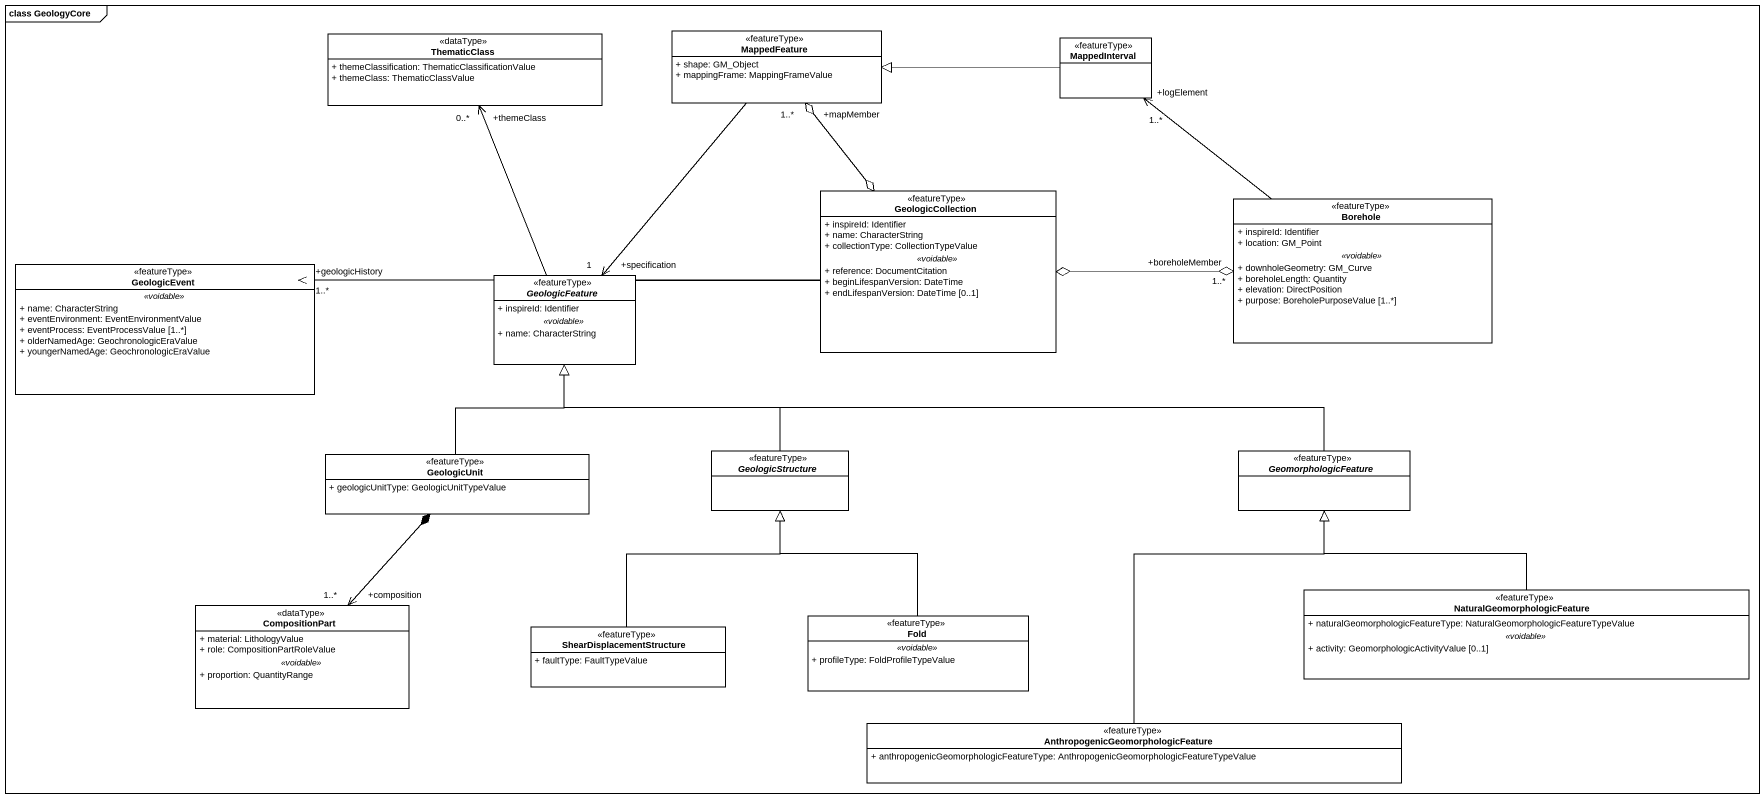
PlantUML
@startuml
mainframe class GeologyCore
hide circle
hide empty members
skinparam classAttributeIconSize 0
class ThematicClass <<dataType>> {
  + themeClassification: ThematicClassificationValue
  + themeClass: ThematicClassValue
}
class MappedFeature <<featureType>> {
  + shape: GM_Object
  + mappingFrame: MappingFrameValue
}
class MappedInterval <<featureType>>
class GeologicCollection <<featureType>> {
  + inspireId: Identifier
  + name: CharacterString
  + collectionType: CollectionTypeValue
  .. <<voidable>> ..
  + reference: DocumentCitation
  + beginLifespanVersion: DateTime
  + endLifespanVersion: DateTime [0..1]
}
class Borehole <<featureType>> {
  + inspireId: Identifier
  + location: GM_Point
  .. <<voidable>> ..
  + downholeGeometry: GM_Curve
  + boreholeLength: Quantity
  + elevation: DirectPosition
  + purpose: BoreholePurposeValue [1..*]
}
class GeologicEvent <<featureType>> {
  .. <<voidable>> ..
  + name: CharacterString
  + eventEnvironment: EventEnvironmentValue
  + eventProcess: EventProcessValue [1..*]
  + olderNamedAge: GeochronologicEraValue
  + youngerNamedAge: GeochronologicEraValue
}
abstract class GeologicFeature <<featureType>> {
  + inspireId: Identifier
  .. <<voidable>> ..
  + name: CharacterString
}
class GeologicUnit <<featureType>> {
  + geologicUnitType: GeologicUnitTypeValue
}
abstract class GeologicStructure <<featureType>>
abstract class GeomorphologicFeature <<featureType>>
class CompositionPart <<dataType>> {
  + material: LithologyValue
  + role: CompositionPartRoleValue
  .. <<voidable>> ..
  + proportion: QuantityRange
}
class Fold <<featureType>> {
  .. <<voidable>> ..
  + profileType: FoldProfileTypeValue
}
class NaturalGeomorphologicFeature <<featureType>> {
  + naturalGeomorphologicFeatureType: NaturalGeomorphologicFeatureTypeValue
  .. <<voidable>> ..
  + activity: GeomorphologicActivityValue [0..1]
}
class ShearDisplacementStructure <<featureType>> {
  + faultType: FaultTypeValue
}
class "AnthropogenicGeomorphologicFeature" as AnthropogenicGeomorphologicF <<featureType>> {
  + anthropogenicGeomorphologicFeatureType: AnthropogenicGeomorphologicFeatureTypeValue
}
MappedFeature --> "+specification\n1" GeologicFeature
MappedInterval -left-|> MappedFeature
GeologicCollection o-up-o "+mapMember\n1..*" MappedFeature
GeologicCollection o-right-o "+boreholeMember\n1..*" Borehole
Borehole -up-> "+logElement\n1..*" MappedInterval
GeologicFeature -up-> "+themeClass\n0..*" ThematicClass
GeologicFeature -left-> "+geologicHistory\n1..*" GeologicEvent
GeologicUnit -up-|> GeologicFeature
GeologicUnit *--> "+composition\n1..*" CompositionPart
GeologicStructure -up-|> GeologicFeature
GeomorphologicFeature -left-|> GeologicFeature
Fold -up-|> GeologicStructure
NaturalGeomorphologicFeature -up-|> GeomorphologicFeature
ShearDisplacementStructure -up-|> GeologicStructure
AnthropogenicGeomorphologicF -up-|> GeomorphologicFeature
@enduml
